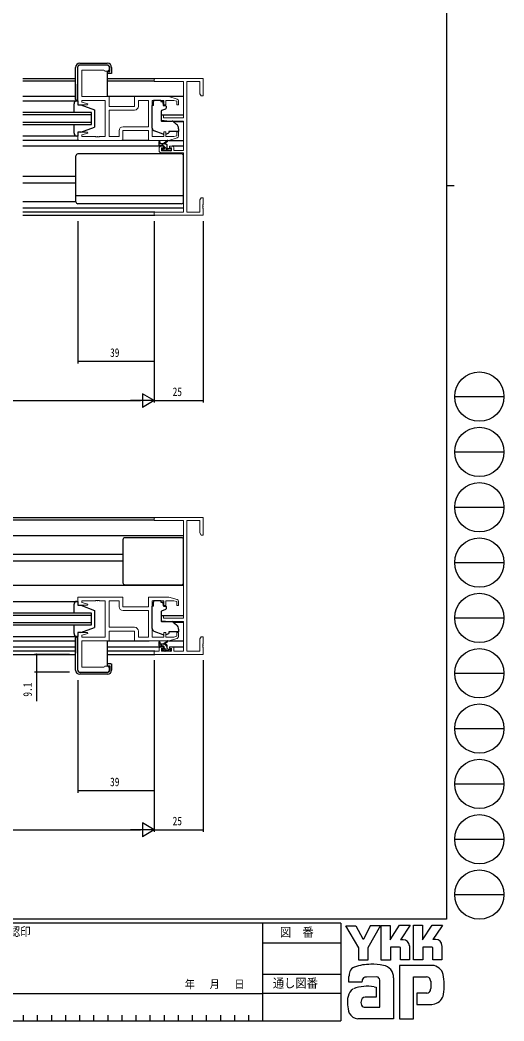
# Model space of a CAD drawing. Units: millimetres, scale not verified. Extents: x -567 to 567, y -403 to 403.
# Drawn here: x 319 to 567, y -403 to 109 of the extents above; entities that cross this region are included whole.
import ezdxf
from ezdxf.enums import TextEntityAlignment as Align

# ---------------------------------------------------------------- set-up
doc = ezdxf.new("R2010")
doc.units = ezdxf.units.MM
doc.header["$LTSCALE"] = 2
doc.layers.add('0-2_YKK_11', color=7, linetype='Continuous', lineweight=18)
for name, color, linetype in [('0-3_YKK_12', 2, 'Continuous'), ('0-4_YKK_13', 4, 'Continuous'), ('0-6_YKK_D', 6, 'Continuous'), ('0-7_YKK_ZWAK', 7, 'Continuous')]:
    doc.layers.add(name, color=color, linetype=linetype)
doc.styles.add('ＭＳ ゴシック', font='')
doc.styles.get('ＭＳ ゴシック').set_extended_font_data('MS Gothic')

msp = doc.modelspace()

# ---------------------------------------------------------------- linework, layer by layer
at = {"layer": '0-2_YKK_11'}
for p, q in [((349.885, 85.507), (363.885, 85.507)), ((364.885, 84.507), (364.885, 83.507)), ((390.385, 41.807), (390.385, 43.107)), ((384.955, -206.774), (384.955, -193.234)), ((349.885, -224.704), (363.885, -224.704)), ((364.885, -223.704), (364.885, -222.704))]:
    msp.add_line(p, q, dxfattribs=at)
for points in [[(371.885, 47.107), (348.885, 47.107), (348.885, 51.307), (353.846, 51.307), (353.914, 50.784), (350.815, 49.954), (350.815, 49.037), (357.927, 49.037), (358.11, 48.917), (358.66, 48.917), (358.843, 49.037), (358.927, 49.037), (359.11, 48.917), (359.66, 48.917), (359.843, 49.037), (362.885, 49.037), (362.885, 67.577), (350.815, 67.577), (350.815, 66.66), (353.914, 65.829), (353.846, 65.307), (348.885, 65.307), (348.885, 84.507)], [(363.885, 82.507), (362.685, 82.507), (362.385, 82.807), (362.185, 83.007), (350.815, 83.007), (350.815, 69.507), (364.885, 69.507), (364.885, 64.507), (377.885, 64.507), (377.885, 69.507), (395.385, 69.507), (399.672, 68.221)], [(397.985, 43.107), (397.985, 42.007), (402.885, 42.007), (402.885, 57.007), (395.885, 57.007), (391.385, 57.4), (391.385, 60.007), (392.585, 60.007), (392.585, 58.707), (402.885, 58.707), (402.885, 77.177), (387.885, 77.177), (387.885, 78.807), (412.885, 78.807), (412.885, 69.807), (411.885, 69.807), (411.255, 70.898), (411.255, 77.177), (404.515, 77.177)], [(404.515, 77.177), (404.515, 10.437), (411.255, 10.437), (411.255, 16.716), (411.885, 17.807), (412.885, 17.807), (412.885, 14.265), (412.765, 14.082), (412.765, 13.532), (412.885, 13.349), (412.885, 13.265), (412.765, 13.082), (412.765, 12.532), (412.885, 12.349), (412.885, 8.807), (387.885, 8.807), (387.885, 10.437), (402.885, 10.437), (402.885, 40.807), (391.385, 40.807)], [(384.955, 67.577), (384.955, 54.037), (371.955, 54.037)], [(379.815, 64.577), (379.815, 67.577), (384.955, 67.577), (384.955, 54.037)], [(400.385, 67.263), (400.385, 65.207), (399.385, 65.207), (399.385, 67.158), (397.99, 67.577), (393.785, 67.577), (393.785, 65.207), (392.785, 65.207), (392.785, 67.577), (386.885, 67.577), (386.885, 49.037), (392.785, 49.037), (392.785, 51.407), (393.785, 51.407), (393.785, 49.037), (397.99, 49.037), (399.385, 49.455), (399.385, 51.407), (400.385, 51.407), (400.385, 49.351)], [(369.955, 52.037), (369.955, 49.037), (364.885, 49.037), (364.885, 62.577), (377.815, 62.577)], [(399.672, 48.393), (395.385, 47.107), (384.885, 47.107), (384.885, 52.107), (371.885, 52.107), (371.885, 47.107)], [(391.385, 44.107), (392.685, 44.107), (392.685, 43.307), (391.585, 43.307), (391.585, 41.807), (396.785, 41.807), (396.785, 43.307), (395.685, 43.307), (395.685, 44.107), (396.985, 44.107)], [(404.515, -213.974), (404.515, -147.234), (411.255, -147.234), (411.255, -153.513), (411.885, -154.604), (412.885, -154.604), (412.885, -145.604), (387.885, -145.604), (387.885, -147.234), (402.885, -147.234), (402.885, -197.104), (392.585, -197.104), (392.585, -195.804), (391.385, -195.804), (391.385, -198.41), (395.885, -198.804), (402.885, -198.804), (402.885, -213.974), (397.985, -213.974), (397.985, -212.704)], [(371.885, -186.304), (348.885, -186.304), (348.885, -190.504), (353.846, -190.504), (353.914, -189.981), (350.815, -189.151), (350.815, -188.234), (357.927, -188.234), (358.11, -188.114), (358.66, -188.114), (358.843, -188.234), (358.927, -188.234), (359.11, -188.114), (359.66, -188.114), (359.843, -188.234), (362.885, -188.234), (362.885, -206.774), (350.815, -206.774), (350.815, -205.857), (353.914, -205.026), (353.846, -204.504), (348.885, -204.504), (348.885, -223.704)], [(369.955, -191.234), (369.955, -188.234), (364.885, -188.234), (364.885, -201.774), (377.815, -201.774)], [(399.672, -187.59), (395.385, -186.304), (384.885, -186.304), (384.885, -191.304), (371.885, -191.304), (371.885, -186.304)], [(400.385, -206.46), (400.385, -204.404), (399.385, -204.404), (399.385, -206.355), (397.99, -206.774), (393.785, -206.774), (393.785, -204.404), (392.785, -204.404), (392.785, -206.774), (386.885, -206.774), (386.885, -188.234), (392.785, -188.234), (392.785, -190.604), (393.785, -190.604), (393.785, -188.234), (397.99, -188.234), (399.385, -188.652), (399.385, -190.604), (400.385, -190.604), (400.385, -188.548)], [(384.955, -206.774), (384.955, -193.234), (371.955, -193.234)], [(363.885, -221.704), (362.685, -221.704), (362.385, -222.004), (362.185, -222.204), (350.815, -222.204), (350.815, -208.704), (364.885, -208.704), (364.885, -203.704), (377.885, -203.704), (377.885, -208.704), (395.385, -208.704), (399.672, -207.418)], [(379.815, -203.774), (379.815, -206.774), (384.955, -206.774)], [(390.385, -212.704), (390.385, -213.974), (387.885, -213.974), (387.885, -215.604), (412.885, -215.604), (412.885, -212.062), (412.765, -211.879), (412.765, -211.329), (412.885, -211.145), (412.885, -211.062), (412.765, -210.879), (412.765, -210.329), (412.885, -210.145), (412.885, -206.604), (411.885, -206.604), (411.255, -207.695), (411.255, -213.974), (404.515, -213.974)], [(396.985, -211.704), (395.685, -211.704), (395.685, -212.504), (396.785, -212.504), (396.785, -213.974), (391.585, -213.974), (391.585, -212.504), (392.685, -212.504), (392.685, -211.704), (391.385, -211.704)]]:
    msp.add_lwpolyline(points, dxfattribs=at)
for centre, radius, start, end in [((349.885, 84.507), 1, 90.00001, 179.99999), ((363.885, 84.507), 1, 0.00001, 89.99999), ((363.885, 83.507), 1, 270.00001, 359.99999), ((399.385, 67.263), 1, 359.99996, 73.30074), ((377.815, 64.577), 2, 270.00001, 359.99999), ((371.955, 52.037), 2, 90.00001, 179.99999), ((399.385, 49.351), 1, 286.69926, 0.00004), ((391.385, 43.107), 1, 90.00001, 179.99999), ((391.385, 41.807), 1, 180.00001, 269.99999), ((396.985, 43.107), 1, 0.00001, 89.99999), ((399.385, -188.548), 1, 359.99996, 73.30074), ((371.955, -191.234), 2, 180.00001, 269.99999), ((377.815, -203.774), 2, 0.00001, 89.99999), ((399.385, -206.46), 1, 286.69926, 0.00004), ((391.385, -212.704), 1, 90.00001, 179.99999), ((396.985, -212.704), 1, 0.00001, 89.99999), ((349.885, -223.704), 1, 180.00001, 269.99999), ((363.885, -222.704), 1, 0.00001, 89.99999), ((363.885, -223.704), 1, 270.00001, 359.99999)]:
    msp.add_arc(centre, radius, start, end, dxfattribs=at)
at = {"layer": '0-3_YKK_12'}
for p, q in [((320.76, 78.807), (347.611, 78.807)), ((347.611, 77.407), (320.76, 77.407)), ((363.911, 78.807), (388.185, 78.807)), ((387.893, 77.407), (363.911, 77.407)), ((347.611, 69.507), (320.76, 69.507)), ((402.885, 69.507), (364.385, 69.507)), ((355.885, 61.307), (320.76, 61.307)), ((320.76, 60.307), (355.885, 60.307)), ((355.885, 56.307), (320.76, 56.307)), ((355.885, 55.307), (355.885, 61.307)), ((402.885, 60.007), (391.385, 60.007)), ((402.885, 56.607), (397.762, 56.607)), ((320.76, 55.307), (355.885, 55.307)), ((349.385, 47.107), (320.76, 47.107)), ((391.385, 44.107), (320.76, 44.107)), ((402.885, 44.107), (396.985, 44.107)), ((347.885, 28.607), (320.76, 28.607)), ((347.885, 25.207), (320.76, 25.207)), ((320.76, 12.707), (402.885, 12.707)), ((388.185, 10.437), (320.76, 10.437)), ((320.76, 8.807), (388.185, 8.807)), ((258.385, -145.604), (388.185, -145.604)), ((387.885, -147.004), (258.385, -147.004)), ((258.385, -154.904), (402.885, -154.904)), ((258.385, -164.404), (371.885, -164.404)), ((258.385, -167.804), (371.885, -167.804)), ((258.385, -180.304), (402.885, -180.304)), ((355.885, -194.504), (251.385, -194.504)), ((251.385, -195.504), (355.885, -195.504)), ((355.885, -199.504), (251.385, -199.504)), ((355.885, -200.504), (355.885, -194.504)), ((391.385, -195.804), (402.885, -195.804)), ((397.762, -199.204), (402.885, -199.204)), ((251.385, -200.504), (355.885, -200.504)), ((258.385, -208.704), (347.62, -208.704)), ((258.385, -211.704), (347.62, -211.704)), ((347.62, -213.974), (258.385, -213.974)), ((363.92, -211.704), (391.385, -211.704)), ((388.185, -213.974), (363.92, -213.974)), ((396.985, -211.704), (402.885, -211.704)), ((258.385, -215.604), (347.62, -215.604)), ((363.92, -215.604), (388.185, -215.604))]:
    msp.add_line(p, q, dxfattribs=at)
at = {"layer": '0-4_YKK_13'}
for p, q in [((347.611, 68.007), (347.611, 84.407)), ((348.659, 84.417), (348.511, 67.507)), ((349.811, 86.607), (363.911, 86.607)), ((363.911, 85.607), (349.859, 85.607)), ((363.911, 82.307), (365.111, 82.307)), ((363.911, 82.307), (363.911, 69.507)), ((365.111, 82.307), (365.111, 84.407)), ((366.111, 84.407), (366.111, 81.307)), ((365.611, 81.307), (363.911, 81.307)), ((366.111, 81.307), (365.611, 81.307)), ((320.76, 67.306), (348.885, 67.305)), ((348.511, 67.507), (348.111, 67.507)), ((348.385, 67.307), (348.885, 67.307)), ((348.885, 69.807), (348.531, 69.807)), ((348.885, 67.307), (348.885, 65.307)), ((387.485, 67.577), (387.485, 66.907)), ((391.285, 67.577), (387.485, 67.577)), ((387.485, 65.907), (387.485, 66.907)), ((391.285, 67.577), (391.285, 66.907)), ((391.285, 66.907), (392.455, 66.907)), ((392.455, 65.907), (392.455, 66.907)), ((346.885, 61.307), (346.885, 65.807)), ((348.885, 65.307), (350.385, 65.307)), ((350.385, 65.307), (357.385, 62.707)), ((357.385, 62.707), (357.385, 53.907)), ((386.885, 53.352), (386.885, 64.907)), ((387.485, 64.907), (386.885, 64.907)), ((387.485, 64.907), (387.485, 65.907)), ((391.385, 61.91), (391.385, 57.304)), ((393.656, 63.087), (391.656, 62.359)), ((392.455, 65.907), (392.455, 65.207)), ((392.755, 64.907), (393.685, 64.907)), ((393.985, 64.607), (393.985, 63.557)), ((391.602, 57.005), (396.988, 56.958)), ((397.622, 56.724), (399.314, 55.305)), ((346.885, 50.807), (346.885, 55.307)), ((348.885, 51.307), (348.885, 49.307)), ((350.385, 51.307), (348.885, 51.307)), ((350.385, 51.307), (357.385, 53.907)), ((392.513, 50.266), (387.876, 51.941)), ((395.385, 51.707), (395.385, 51.407)), ((400.385, 51.707), (395.385, 51.707)), ((395.385, 51.407), (395.385, 50.91)), ((400.385, 53.007), (400.385, 51.707)), ((348.885, 49.307), (320.76, 49.307)), ((348.885, 49.307), (348.385, 49.307)), ((385.385, 47.107), (371.385, 47.107)), ((390.385, 44.607), (390.385, 46.606)), ((390.685, 46.433), (390.884, 45.307)), ((392.285, 45.307), (394.503, 46.989)), ((392.885, 45.307), (394.705, 46.708)), ((394.079, 50.3), (395.385, 50.91)), ((395.312, 47.107), (402.885, 47.107)), ((393.585, 45.307), (390.385, 45.307)), ((392.685, 44.307), (390.685, 44.307)), ((392.603, 44.307), (391.603, 45.307)), ((392.858, 41.807), (391.919, 42.745)), ((392.473, 41.895), (391.973, 42.395)), ((392.185, 42.907), (392.524, 42.907)), ((393.285, 41.807), (392.685, 41.807)), ((392.985, 43.368), (392.985, 44.007)), ((394.903, 42.007), (392.985, 43.924)), ((395.585, 42.007), (393.485, 42.007)), ((394.535, 44.62), (393.898, 45.257)), ((394.585, 43.207), (394.585, 44.307)), ((394.885, 42.907), (396.285, 42.907)), ((396.285, 41.807), (395.785, 41.807)), ((396.585, 42.569), (396.248, 42.907)), ((396.585, 42.607), (396.585, 42.107)), ((347.885, 15.707), (347.885, 39.207)), ((401.885, 40.207), (348.885, 40.207)), ((402.885, 15.707), (402.885, 39.207)), ((347.885, 15.707), (320.76, 15.707)), ((402.885, 18.747), (347.885, 18.747)), ((401.885, 14.707), (348.885, 14.707)), ((371.885, -157.004), (371.885, -179.004)), ((401.885, -156.004), (372.885, -156.004)), ((402.885, -179.004), (402.885, -157.004)), ((372.885, -180.004), (401.885, -180.004)), ((258.385, -188.504), (348.885, -188.504)), ((348.385, -188.504), (348.885, -188.504)), ((348.885, -188.504), (348.885, -190.504)), ((387.485, -188.234), (387.485, -188.904)), ((391.285, -188.234), (387.485, -188.234)), ((387.485, -189.904), (387.485, -188.904)), ((391.285, -188.234), (391.285, -188.904)), ((391.285, -188.904), (392.455, -188.904)), ((392.455, -189.904), (392.455, -188.904)), ((346.885, -194.504), (346.885, -190.004)), ((348.885, -190.504), (350.385, -190.504)), ((350.385, -190.504), (357.385, -193.104)), ((357.385, -193.104), (357.385, -201.904)), ((386.885, -202.459), (386.885, -190.904)), ((387.485, -190.904), (386.885, -190.904)), ((387.485, -190.904), (387.485, -189.904)), ((391.385, -193.9), (391.385, -198.506)), ((393.656, -192.723), (391.656, -193.452)), ((392.455, -189.904), (392.455, -190.604)), ((392.755, -190.904), (393.685, -190.904)), ((393.985, -191.204), (393.985, -192.254)), ((391.602, -198.806), (396.988, -198.853)), ((397.622, -199.087), (399.314, -200.506)), ((346.885, -205.004), (346.885, -200.504)), ((348.885, -204.504), (348.885, -206.504)), ((350.385, -204.504), (348.885, -204.504)), ((350.385, -204.504), (357.385, -201.904)), ((392.513, -205.544), (387.876, -203.87)), ((395.385, -204.104), (395.385, -204.404)), ((400.385, -204.104), (395.385, -204.104)), ((395.385, -204.404), (395.385, -204.901)), ((400.385, -202.804), (400.385, -204.104)), ((258.385, -206.504), (348.885, -206.504)), ((347.62, -223.604), (347.62, -207.204)), ((348.12, -206.704), (348.935, -206.704)), ((348.885, -206.504), (348.385, -206.504)), ((348.75, -223.614), (348.603, -206.704)), ((363.92, -221.504), (363.92, -208.704)), ((364.385, -208.704), (385.385, -208.704)), ((371.385, -208.704), (385.385, -208.704)), ((390.385, -211.174), (390.385, -209.174)), ((390.685, -209.348), (390.884, -210.474)), ((392.285, -210.474), (394.503, -208.791)), ((392.885, -210.474), (394.705, -209.073)), ((394.079, -205.51), (395.385, -204.901)), ((395.312, -208.704), (402.885, -208.704)), ((395.312, -208.704), (402.885, -208.704)), ((393.585, -210.474), (390.385, -210.474)), ((392.685, -211.474), (390.685, -211.474)), ((392.16, -211.474), (391.16, -210.474)), ((392.473, -213.886), (391.973, -213.386)), ((392.185, -212.874), (392.524, -212.874)), ((393.285, -213.974), (392.685, -213.974)), ((392.985, -212.413), (392.985, -211.774)), ((394.46, -213.774), (392.985, -212.299)), ((394.585, -211.654), (393.405, -210.474)), ((395.585, -213.774), (393.485, -213.774)), ((394.585, -212.574), (394.585, -211.474)), ((394.885, -212.874), (396.285, -212.874)), ((396.285, -213.974), (395.785, -213.974)), ((396.585, -213.654), (395.805, -212.874)), ((396.585, -213.174), (396.585, -213.674)), ((363.92, -224.804), (349.95, -224.804)), ((365.62, -220.504), (363.92, -220.504)), ((363.92, -221.504), (365.12, -221.504)), ((365.12, -221.504), (365.12, -223.604)), ((363.92, -225.804), (349.82, -225.804))]:
    msp.add_line(p, q, dxfattribs=at)
msp.add_lwpolyline([(365.62, -220.504), (366.12, -220.504), (366.12, -223.604)], dxfattribs=at)
for centre, radius, start, end in [((349.811, 84.407), 2.2, 90, 180), ((349.859, 84.407), 1.2, 90, 179.5), ((363.911, 84.407), 2.2, 0, 90), ((363.911, 84.407), 1.2, 0, 90), ((348.385, 65.807), 1.5, 90, 180), ((348.111, 68.007), 0.5, 180, 270), ((391.885, 61.91), 0.5, 110, 180), ((392.755, 65.207), 0.3, 180, 270), ((393.485, 63.557), 0.5, 290, 0), ((393.685, 64.607), 0.3, 0, 90), ((391.685, 57.304), 0.3, 180, 269.5), ((396.979, 55.958), 1, 50, 89.5), ((388.385, 53.352), 1.5, 180, 250.14674), ((397.385, 53.007), 3, 0, 50), ((348.385, 50.807), 1.5, 180, 270), ((390.585, 46.606), 0.2, 300, 180), ((392.853, 51.207), 1, 250.14674, 266.11316), ((393.656, 51.207), 1, 277.40692, 295), ((394.685, 46.907), 0.2, 275.58289, 155.58289), ((390.685, 44.607), 0.3, 180, 270), ((392.185, 42.607), 0.3, 90, 225), ((392.685, 42.107), 0.3, 225, 270), ((392.524, 42.607), 0.3, 33.05573, 90), ((392.685, 44.007), 0.3, 0, 90), ((392.985, 42.907), 0.25, 213.05573, 56.94427), ((393.285, 43.368), 0.3, 180, 236.94427), ((393.285, 42.007), 0.2, 270, 0), ((393.585, 44.307), 1, 0, 90), ((394.885, 43.207), 0.3, 180, 270), ((395.785, 42.007), 0.2, 180, 270), ((396.285, 42.607), 0.3, 0, 90), ((396.285, 42.107), 0.3, 270, 0), ((348.885, 39.207), 1, 90, 180), ((401.885, 39.207), 1, 0, 90), ((348.885, 15.707), 1, 180, 270), ((401.885, 15.707), 1, 270, 0), ((372.885, -157.004), 1, 90, 180), ((401.885, -157.004), 1, 0, 90), ((372.885, -179.004), 1, 180, 270), ((401.885, -179.004), 1, 270, 0), ((348.385, -190.004), 1.5, 90, 180), ((391.885, -193.9), 0.5, 110, 180), ((392.755, -190.604), 0.3, 180, 270), ((393.485, -192.254), 0.5, 290, 360), ((393.685, -191.204), 0.3, 360, 90), ((391.685, -198.506), 0.3, 180, 269.5), ((396.979, -199.853), 1, 50, 89.5), ((388.385, -202.459), 1.5, 180, 250.14674), ((397.385, -202.804), 3, 360, 50), ((348.385, -205.004), 1.5, 180, 270), ((348.12, -207.204), 0.5, 90, 180), ((390.585, -209.174), 0.2, 300, 180), ((392.853, -204.604), 1, 250.14674, 266.11316), ((393.656, -204.604), 1, 277.40692, 295), ((394.685, -208.874), 0.2, 275.58289, 155.58289), ((390.685, -211.174), 0.3, 180, 270), ((392.185, -213.174), 0.3, 90, 225), ((392.685, -213.674), 0.3, 225, 270), ((392.524, -213.174), 0.3, 33.05573, 90), ((392.685, -211.774), 0.3, 0, 90), ((392.985, -212.874), 0.25, 213.05573, 56.94427), ((393.285, -212.413), 0.3, 180, 236.94427), ((393.285, -213.774), 0.2, 270, 0), ((393.585, -211.474), 1, 0, 90), ((394.885, -212.574), 0.3, 180, 270), ((395.785, -213.774), 0.2, 180, 270), ((396.285, -213.174), 0.3, 0, 90), ((396.285, -213.674), 0.3, 270, 0), ((349.82, -223.604), 2.2, 180, 270), ((349.95, -223.604), 1.2, 180.5, 270), ((363.92, -223.604), 1.2, 270, 0), ((363.92, -223.604), 2.2, 270, 0)]:
    msp.add_arc(centre, radius, start, end, dxfattribs=at)
at = {"layer": '0-6_YKK_D'}
for p, q in [((348.885, 5.807), (348.885, -66.893)), ((387.885, 5.807), (387.885, -86.893)), ((387.885, 5.807), (387.885, -66.893)), ((387.885, 5.807), (387.885, -86.893)), ((412.885, 5.807), (412.885, -86.893)), ((387.885, -65.893), (348.885, -65.893)), ((-105.115, -85.893), (380.885, -85.893)), ((387.885, -85.893), (375.761, -85.893)), ((381.823, -82.393), (381.823, -89.393)), ((387.885, -85.893), (381.823, -82.393)), ((387.885, -85.893), (381.823, -89.393)), ((387.885, -85.893), (412.885, -85.893)), ((344.62, -215.604), (326.62, -215.604)), ((327.62, -215.604), (327.62, -224.704)), ((387.885, -218.604), (387.885, -306.301)), ((387.885, -218.604), (387.885, -306.301)), ((412.885, -218.604), (412.885, -306.301)), ((344.62, -224.704), (326.62, -224.704)), ((327.62, -224.704), (327.62, -239.604)), ((348.885, -228.804), (348.885, -286.301)), ((387.885, -228.804), (387.885, -286.301)), ((387.885, -285.301), (348.885, -285.301)), ((381.823, -301.801), (381.823, -308.801)), ((387.885, -305.301), (381.823, -301.801)), ((-105.115, -305.301), (380.885, -305.301)), ((387.885, -305.301), (375.761, -305.301)), ((387.885, -305.301), (381.823, -308.801)), ((387.885, -305.301), (412.885, -305.301))]:
    msp.add_line(p, q, dxfattribs=at)
for centre, start, end in [((348.885, -65.893), 0, 180), ((348.885, -65.893), 180, 0), ((387.885, -65.893), 0, 180), ((387.885, -65.893), 180, 0), ((412.885, -85.893), 0, 180), ((412.885, -85.893), 180, 0), ((327.62, -215.604), 90, 270), ((327.62, -215.604), 270, 90), ((327.62, -224.704), 90, 270), ((327.62, -224.704), 270, 90), ((348.885, -285.301), 0, 180), ((348.885, -285.301), 180, 0), ((387.885, -285.301), 0, 180), ((387.885, -285.301), 180, 0), ((412.885, -305.301), 0, 180), ((412.885, -305.301), 180, 0)]:
    msp.add_arc(centre, 0.106, start, end, dxfattribs=at)
at = {"layer": '0-7_YKK_ZWAK'}
for p, q in [((537.3, 399), (537.3, -351)), ((537.3, 24), (541.3, 24)), ((541.552, -83.88), (566.752, -83.88)), ((541.552, -112.16), (566.752, -112.16)), ((541.552, -140.44), (566.752, -140.44)), ((541.552, -168.72), (566.752, -168.72)), ((541.552, -197), (566.752, -197)), ((541.552, -225.28), (566.752, -225.28)), ((541.552, -253.56), (566.752, -253.56)), ((541.552, -281.84), (566.752, -281.84)), ((541.552, -310.12), (566.752, -310.12)), ((541.552, -338.4), (566.752, -338.4)), ((537.3, -351), (-562.7, -351)), ((483.3, -353), (-562.7, -353)), ((443.3, -353), (443.3, -403)), ((483.3, -353), (483.3, -403)), ((492.488, -365.569), (485.924, -354.294)), ((485.924, -354.294), (490.944, -354.294)), ((490.944, -354.294), (494.535, -361.013)), ((498.494, -354.14), (494.844, -361.245)), ((503.674, -354.14), (497.199, -365.608)), ((498.494, -354.14), (503.674, -354.14)), ((503.957, -371.902), (503.957, -354.178)), ((503.957, -354.178), (508.552, -354.178)), ((508.552, -361.462), (513.378, -354.101)), ((508.552, -354.178), (508.552, -361.462)), ((513.378, -354.101), (518.843, -354.101)), ((518.843, -354.101), (513.786, -361.438)), ((520.406, -371.748), (520.406, -354.024)), ((520.406, -354.024), (525.078, -354.024)), ((525.078, -361.441), (529.982, -354.024)), ((525.078, -354.024), (525.078, -361.441)), ((529.982, -354.024), (535.388, -354.024)), ((534.848, -354.951), (530.388, -361.322)), ((535.388, -354.024), (534.848, -354.951)), ((443.3, -363), (483.3, -363)), ((494.535, -361.013), (494.844, -361.245)), ((515.271, -361.438), (513.786, -361.438)), ((531.872, -361.322), (530.388, -361.322)), ((492.488, -371.941), (492.488, -365.569)), ((497.199, -365.608), (497.199, -371.941)), ((513.262, -365.26), (508.706, -365.26)), ((508.706, -365.26), (508.706, -371.902)), ((513.88, -365.492), (513.262, -365.26)), ((513.88, -371.786), (513.88, -365.492)), ((518.36, -364.527), (518.36, -371.786)), ((530.446, -371.709), (530.446, -365.453)), ((534.963, -364.527), (534.963, -371.709)), ((497.199, -371.941), (492.488, -371.941)), ((508.706, -371.902), (503.957, -371.902)), ((518.36, -371.786), (513.88, -371.786)), ((525.271, -371.748), (520.406, -371.748)), ((530.446, -371.637), (530.518, -371.709)), ((534.963, -371.709), (530.446, -371.709)), ((513.34, -374.566), (513.34, -401.866)), ((529.905, -374.566), (513.34, -374.566)), ((443.3, -378.999), (483.3, -378.999)), ((501.794, -380.436), (496.512, -380.536)), ((503.339, -395.958), (503.339, -382.057)), ((510.328, -380.976), (510.328, -401.828)), ((520.522, -401.866), (520.522, -380.513)), ((520.522, -380.513), (527.163, -380.513)), ((529.262, -382.652), (529.287, -386.415)), ((500.404, -385.533), (501.408, -385.764)), ((501.408, -385.764), (501.408, -390.9)), ((527.318, -388.699), (522.26, -388.699)), ((522.26, -388.699), (522.26, -394.607)), ((299.3, -389), (443.3, -389)), ((483.3, -388.999), (443.3, -388.999)), ((501.408, -390.9), (495.702, -390.907)), ((495.307, -395.958), (503.339, -395.958)), ((502.721, -395.958), (503.223, -395.958)), ((503.339, -395.957), (503.34, -395.958)), ((522.26, -394.607), (529.866, -394.607)), ((529.866, -394.607), (531.411, -394.259)), ((-562.7, -403), (483.3, -403)), ((320.9, -400), (320.9, -403)), ((328.1, -400), (328.1, -403)), ((335.3, -400), (335.3, -403)), ((342.5, -400), (342.5, -403)), ((349.7, -400), (349.7, -403)), ((356.9, -400), (356.9, -403)), ((364.1, -400), (364.1, -403)), ((371.3, -400), (371.3, -403)), ((378.5, -400), (378.5, -403)), ((385.7, -400), (385.7, -403)), ((392.9, -400), (392.9, -403)), ((400.1, -400), (400.1, -403)), ((407.3, -400), (407.3, -403)), ((414.5, -400), (414.5, -403)), ((421.7, -400), (421.7, -403)), ((428.9, -400), (428.9, -403)), ((436.1, -400), (436.1, -403)), ((494.11, -401.944), (491.986, -401.944)), ((509.864, -401.905), (494.11, -401.944)), ((510.328, -401.828), (509.864, -401.905)), ((513.34, -401.866), (519.402, -401.866)), ((519.402, -401.866), (520.522, -401.866))]:
    msp.add_line(p, q, dxfattribs=at)
for points in [[(530.446, -365.453), (529.828, -365.222), (525.271, -365.222), (525.271, -371.748)], [(494.11, -383.1), (487.469, -383.1), (487.469, -380.344)]]:
    msp.add_lwpolyline(points, dxfattribs=at)
for centre in [(554.152, -83.88), (554.152, -112.16), (554.152, -140.44), (554.152, -168.72), (554.152, -197), (554.152, -225.28), (554.152, -253.56), (554.152, -281.84), (554.152, -310.12), (554.152, -338.4)]:
    msp.add_circle(centre, 12.6, dxfattribs=at)
for centre, radius, start, end in [((515.27, -364.527), 3.089, 0.00166, 89.99604), ((531.872, -364.411), 3.089, 0.00166, 89.99604), ((494.67, -380.379), 7.196, 158.41083, 179.71775), ((491.309, -378.793), 3.491, 109.02127, 161.51264), ((498.617, -399.287), 25.257, 89.89165, 109.30848), ((499.359, -403.662), 29.64, 78.7801, 91.46938), ((504.058, -380.852), 6.355, 40.66422, 80.31694), ((503.741, -380.836), 6.588, 358.78059, 38.76563), ((529.688, -380.772), 6.202, 14.44572, 87.08746), ((497.122, -383.01), 3.013, 138.46382, 181.71359), ((496.321, -382.958), 2.43, 85.50551, 126.78038), ((501.094, -382.649), 2.321, 14.7552, 72.44995), ((527.392, -382.256), 1.756, 16.43123, 96.91661), ((524.059, -383.297), 5.248, 4.93423, 17.03552), ((506.394, -384.696), 29.8, 350.99027, 10.67625), ((492.481, -391.468), 5.583, 121.82711, 169.08475), ((496.9, -404.22), 19.013, 79.38098, 112.05825), ((527.319, -386.834), 1.865, 269.95468, 342.90145), ((524.028, -385.916), 5.281, 343.6902, 354.75362), ((502.513, -393.564), 15.832, 168.76372, 199.80079), ((496.989, -393.469), 3.384, 171.08203, 216.71923), ((495.714, -392.97), 2.064, 90.33953, 178.03639), ((529.778, -388.35), 6.13, 285.44291, 349.90448), ((492.5, -396.489), 5.461, 207.31435, 263.59464), ((495.657, -393.807), 2.18, 230.9728, 260.75491)]:
    msp.add_arc(centre, radius, start, end, dxfattribs=at)

# ---------------------------------------------------------------- texts
at = {"layer": '0-6_YKK_D', "style": 'ＭＳ ゴシック', "width": 0.8}
for s, p in [('39', (365.315, -64.893)), ('25', (397.303, -84.893)), ('39', (365.315, -284.301)), ('25', (397.303, -304.301))]:
    msp.add_text(s, height=4.399, dxfattribs=at).set_placement(p, align=Align.BOTTOM_LEFT)
msp.add_text('9.1', height=4.399, rotation=90, dxfattribs=at).set_placement((326.62, -237.231), align=Align.BOTTOM_LEFT)
at = {"layer": '0-7_YKK_ZWAK', "style": 'ＭＳ ゴシック', "width": 0.9}
for s, height, p in [('御承認印', 4.399, (303.11, -360.904)), ('図\u3000番', 4.692, (452.154, -361.374)), ('年   月   日', 4.147, (403.552, -387.527)), ('通し図番', 4.692, (448.555, -387.406))]:
    msp.add_text(s, height=height, dxfattribs=at).set_placement(p, align=Align.BOTTOM_LEFT)

doc.saveas('drawing.dxf')
